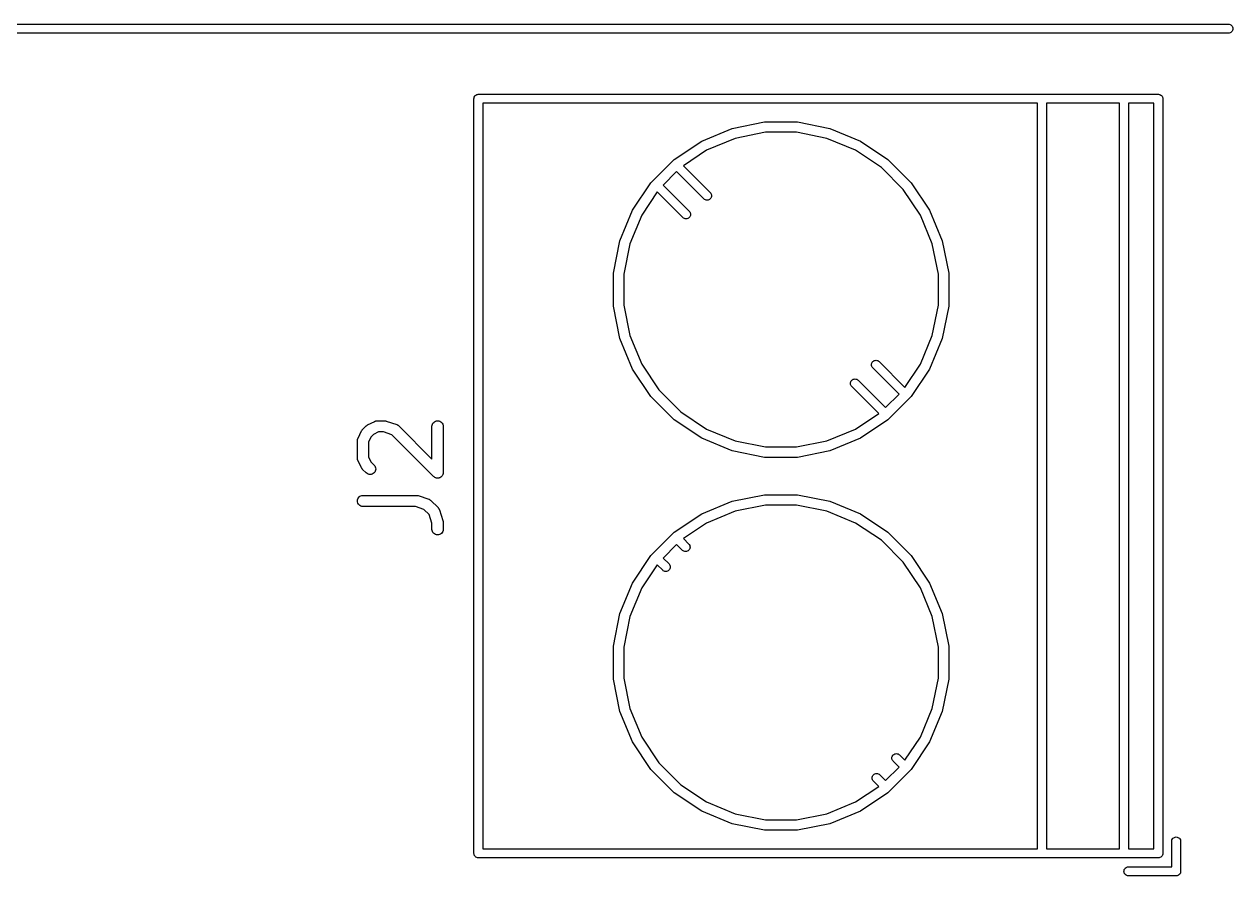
# Model space of a CAD drawing. Extents: x 120.2 to 186.1, y -87.3 to -29.4.
# Drawn here: x 169.35 to 185.56, y -59.86 to -48.44 of the extents above; entities that cross this region are included whole.
import ezdxf

# ---------------------------------------------------------------- set-up
doc = ezdxf.new("R2010")
doc.units = 0
doc.layers.add('BLACK', color=7, linetype='CONTINUOUS')

msp = doc.modelspace()

# ---------------------------------------------------------------- linework, layer by layer
at = {"layer": 'BLACK', "linetype": 'CONTINUOUS'}
for p, q in [((155.328, -48.44), (185.503, -48.44)), ((185.503, -48.44), (185.512, -48.4409)), ((185.512, -48.4409), (185.523, -48.4443)), ((185.523, -48.4443), (185.533, -48.4499)), ((185.533, -48.4499), (185.543, -48.4574)), ((185.543, -48.4574), (185.55, -48.4665)), ((185.55, -48.4665), (185.556, -48.4769)), ((185.556, -48.4769), (185.559, -48.4882)), ((185.503, -48.56), (155.208, -48.56)), ((185.512, -48.5591), (185.503, -48.56)), ((185.523, -48.5557), (185.512, -48.5591)), ((185.533, -48.5501), (185.523, -48.5557)), ((185.543, -48.5426), (185.533, -48.5501)), ((185.55, -48.5335), (185.543, -48.5426)), ((185.556, -48.5231), (185.55, -48.5335)), ((185.559, -48.5118), (185.556, -48.5231)), ((185.559, -48.4882), (185.56, -48.5)), ((185.56, -48.5), (185.559, -48.5118)), ((175.38, -49.44), (175.381, -49.4282)), ((175.38, -49.443), (175.38, -49.44)), ((175.38, -59.5571), (175.38, -49.443)), ((175.381, -49.4282), (175.384, -49.4169)), ((175.384, -49.4169), (175.39, -49.4065)), ((175.39, -49.4065), (175.397, -49.3974)), ((175.397, -49.3974), (175.407, -49.3899)), ((175.407, -49.3899), (175.417, -49.3843)), ((175.417, -49.3843), (175.428, -49.3809)), ((175.428, -49.3809), (175.437, -49.38)), ((175.437, -49.38), (175.44, -49.3797)), ((175.437, -49.38), (175.437, -49.38)), ((175.44, -49.3797), (175.443, -49.38)), ((175.443, -49.38), (182.997, -49.38)), ((182.997, -49.38), (183, -49.3797)), ((183, -49.3797), (183.003, -49.38)), ((183.003, -49.38), (184.097, -49.38)), ((184.097, -49.38), (184.1, -49.3797)), ((184.1, -49.3797), (184.103, -49.38)), ((184.103, -49.38), (184.557, -49.38)), ((184.557, -49.38), (184.56, -49.3797)), ((184.56, -49.3797), (184.563, -49.38)), ((184.563, -49.38), (184.572, -49.3809)), ((184.572, -49.3809), (184.583, -49.3843)), ((184.583, -49.3843), (184.593, -49.3899)), ((184.593, -49.3899), (184.603, -49.3974)), ((184.603, -49.3974), (184.61, -49.4065)), ((184.61, -49.4065), (184.616, -49.4169)), ((184.616, -49.4169), (184.619, -49.4282)), ((184.619, -49.4282), (184.62, -49.44)), ((184.62, -49.44), (184.62, -49.4429)), ((184.62, -49.4429), (184.62, -59.5571)), ((175.5, -49.5), (175.5, -59.5)), ((182.94, -49.5), (175.5, -49.5)), ((182.94, -59.5), (182.94, -49.5)), ((183.06, -49.5), (183.06, -59.5)), ((184.04, -49.5), (183.06, -49.5)), ((184.04, -59.5), (184.04, -49.5)), ((184.16, -49.5), (184.16, -59.5)), ((184.5, -49.5), (184.16, -49.5)), ((184.5, -59.5), (184.5, -49.5)), ((178.844, -49.8373), (179.278, -49.7509)), ((179.278, -49.7509), (179.722, -49.7509)), ((179.722, -49.7509), (180.156, -49.8373)), ((178.435, -50.0069), (178.844, -49.8373)), ((179.292, -49.8902), (178.885, -49.9713)), ((179.708, -49.8902), (179.292, -49.8902)), ((180.115, -49.9713), (179.708, -49.8902)), ((180.156, -49.8373), (180.565, -50.0069)), ((178.066, -50.253), (178.435, -50.0069)), ((178.885, -49.9713), (178.501, -50.1303)), ((180.499, -50.1303), (180.115, -49.9713)), ((180.565, -50.0069), (180.934, -50.253)), ((177.753, -50.5663), (178.066, -50.253)), ((178.501, -50.1303), (178.189, -50.3384)), ((180.845, -50.3612), (180.499, -50.1303)), ((180.934, -50.253), (181.247, -50.5663)), ((178.099, -50.4175), (177.918, -50.5987)), ((178.468, -50.7856), (178.099, -50.4175)), ((178.189, -50.3384), (178.552, -50.7006)), ((181.139, -50.6551), (180.845, -50.3612)), ((177.507, -50.9346), (177.753, -50.5663)), ((181.247, -50.5663), (181.493, -50.9346)), ((177.838, -50.6892), (177.63, -51.0006)), ((178.186, -51.0365), (177.838, -50.6892)), ((177.918, -50.5987), (178.271, -50.9517)), ((178.552, -50.7006), (178.558, -50.7074)), ((178.558, -50.7074), (178.564, -50.7179)), ((178.564, -50.7179), (178.567, -50.7292)), ((178.567, -50.7292), (178.568, -50.7409)), ((178.568, -50.7409), (178.567, -50.7527)), ((181.37, -51.0006), (181.139, -50.6551)), ((178.475, -50.7912), (178.468, -50.7856)), ((178.485, -50.7967), (178.475, -50.7912)), ((178.496, -50.8001), (178.485, -50.7967)), ((178.508, -50.8013), (178.496, -50.8001)), ((178.52, -50.8001), (178.508, -50.8013)), ((178.531, -50.7967), (178.52, -50.8001)), ((178.542, -50.7911), (178.531, -50.7967)), ((178.551, -50.7836), (178.542, -50.7911)), ((178.558, -50.7744), (178.551, -50.7836)), ((178.564, -50.764), (178.558, -50.7744)), ((178.567, -50.7527), (178.564, -50.764)), ((177.337, -51.344), (177.507, -50.9346)), ((177.63, -51.0006), (177.471, -51.3846)), ((178.193, -51.0421), (178.186, -51.0365)), ((178.203, -51.0477), (178.193, -51.0421)), ((178.214, -51.0511), (178.203, -51.0477)), ((178.226, -51.0523), (178.214, -51.0511)), ((178.238, -51.0511), (178.226, -51.0523)), ((178.249, -51.0477), (178.238, -51.0511)), ((178.259, -51.0421), (178.249, -51.0477)), ((178.269, -51.0346), (178.259, -51.0421)), ((178.276, -51.0255), (178.269, -51.0346)), ((178.271, -50.9517), (178.276, -50.9585)), ((178.276, -50.9585), (178.282, -50.9689)), ((178.282, -51.0151), (178.276, -51.0255)), ((178.282, -50.9689), (178.285, -50.9802)), ((178.285, -51.0038), (178.282, -51.0151)), ((178.285, -50.9802), (178.286, -50.992)), ((178.286, -50.992), (178.285, -51.0038)), ((181.529, -51.3846), (181.37, -51.0006)), ((181.493, -50.9346), (181.663, -51.344)), ((177.251, -51.7785), (177.337, -51.344)), ((177.471, -51.3846), (177.39, -51.7922)), ((181.61, -51.7922), (181.529, -51.3846)), ((181.663, -51.344), (181.749, -51.7785)), ((177.251, -52.2215), (177.251, -51.7785)), ((177.39, -51.7922), (177.39, -52.2078)), ((181.61, -52.2078), (181.61, -51.7922)), ((181.749, -51.7785), (181.749, -52.2215)), ((177.337, -52.656), (177.251, -52.2215)), ((177.39, -52.2078), (177.471, -52.6154)), ((181.529, -52.6154), (181.61, -52.2078)), ((181.749, -52.2215), (181.663, -52.656)), ((177.507, -53.0654), (177.337, -52.656)), ((177.471, -52.6154), (177.63, -52.9994)), ((181.37, -52.9994), (181.529, -52.6154)), ((181.663, -52.656), (181.493, -53.0654)), ((177.63, -52.9994), (177.861, -53.3449)), ((180.714, -53.007), (180.715, -52.9952)), ((180.715, -53.0188), (180.714, -53.007)), ((180.715, -52.9952), (180.718, -52.9839)), ((180.718, -52.9839), (180.724, -52.9735)), ((180.724, -52.9735), (180.731, -52.9644)), ((180.731, -52.9644), (180.741, -52.9569)), ((180.741, -52.9569), (180.751, -52.9513)), ((180.751, -52.9513), (180.762, -52.9479)), ((180.762, -52.9479), (180.774, -52.9467)), ((180.774, -52.9467), (180.786, -52.9479)), ((180.786, -52.9479), (180.797, -52.9513)), ((180.797, -52.9513), (180.807, -52.9569)), ((180.807, -52.9569), (180.814, -52.9625)), ((180.814, -52.9625), (181.162, -53.3102)), ((181.162, -53.3102), (181.37, -52.9994)), ((177.753, -53.4337), (177.507, -53.0654)), ((180.718, -53.0301), (180.715, -53.0188)), ((180.724, -53.0405), (180.718, -53.0301)), ((180.729, -53.0473), (180.724, -53.0405)), ((181.083, -53.4008), (180.729, -53.0473)), ((181.493, -53.0654), (181.247, -53.4337)), ((180.432, -53.2581), (180.433, -53.2463)), ((180.433, -53.2698), (180.432, -53.2581)), ((180.433, -53.2463), (180.436, -53.235)), ((180.436, -53.2811), (180.433, -53.2698)), ((180.436, -53.235), (180.442, -53.2246)), ((180.442, -53.2916), (180.436, -53.2811)), ((180.442, -53.2246), (180.449, -53.2154)), ((180.448, -53.2984), (180.442, -53.2916)), ((180.811, -53.6612), (180.448, -53.2984)), ((180.449, -53.2154), (180.458, -53.2079)), ((180.458, -53.2079), (180.469, -53.2023)), ((180.469, -53.2023), (180.48, -53.1989)), ((180.48, -53.1989), (180.492, -53.1977)), ((180.492, -53.1977), (180.504, -53.1989)), ((180.504, -53.1989), (180.515, -53.2023)), ((180.515, -53.2023), (180.525, -53.2078)), ((180.525, -53.2078), (180.532, -53.2134)), ((180.532, -53.2134), (180.902, -53.582)), ((178.066, -53.747), (177.753, -53.4337)), ((177.861, -53.3449), (178.155, -53.6388)), ((180.902, -53.582), (181.083, -53.4008)), ((181.247, -53.4337), (180.934, -53.747)), ((178.155, -53.6388), (178.501, -53.8697)), ((180.499, -53.8697), (180.811, -53.6612)), ((173.887, -53.8755), (173.935, -53.8279)), ((173.935, -53.8272), (173.939, -53.8246)), ((173.935, -53.8279), (173.935, -53.8272)), ((173.939, -53.8246), (173.942, -53.8217)), ((173.942, -53.8217), (173.944, -53.82)), ((173.944, -53.82), (173.947, -53.8181)), ((173.947, -53.8181), (173.951, -53.8161)), ((173.951, -53.8161), (173.954, -53.8139)), ((173.954, -53.8139), (174.049, -53.7663)), ((174.049, -53.7663), (174.05, -53.7658)), ((174.05, -53.7658), (174.052, -53.765)), ((174.052, -53.765), (174.054, -53.764)), ((174.054, -53.764), (174.059, -53.7625)), ((174.059, -53.7625), (174.064, -53.7607)), ((174.064, -53.7607), (174.066, -53.7604)), ((174.066, -53.7604), (174.068, -53.7598)), ((174.068, -53.7598), (174.073, -53.7593)), ((174.073, -53.7593), (174.078, -53.7585)), ((174.078, -53.7585), (174.081, -53.7585)), ((174.081, -53.7585), (174.083, -53.7583)), ((174.083, -53.7583), (174.178, -53.7583)), ((174.178, -53.7583), (174.179, -53.7583)), ((174.179, -53.7583), (174.183, -53.7588)), ((174.183, -53.7588), (174.188, -53.7589)), ((174.188, -53.7589), (174.191, -53.7596)), ((174.191, -53.7596), (174.194, -53.76)), ((174.194, -53.76), (174.198, -53.7612)), ((174.198, -53.7612), (174.202, -53.7622)), ((174.202, -53.7622), (174.345, -53.8098)), ((174.345, -53.8098), (174.346, -53.8101)), ((174.346, -53.8101), (174.348, -53.8111)), ((174.348, -53.8111), (174.35, -53.8117)), ((174.35, -53.8117), (174.354, -53.8141)), ((174.354, -53.8141), (174.359, -53.8163)), ((174.359, -53.8163), (174.361, -53.8176)), ((174.361, -53.8176), (174.363, -53.8186)), ((174.363, -53.8186), (174.367, -53.8219)), ((174.367, -53.8219), (174.371, -53.8249)), ((174.371, -53.8249), (174.372, -53.8265)), ((174.372, -53.8265), (174.374, -53.8279)), ((174.374, -53.8279), (174.817, -54.2713)), ((174.817, -53.8323), (174.819, -53.8177)), ((174.819, -53.8177), (174.823, -53.8038)), ((174.823, -53.8038), (174.83, -53.791)), ((174.83, -53.791), (174.84, -53.7797)), ((174.84, -53.7797), (174.851, -53.7706)), ((174.851, -53.7706), (174.864, -53.7638)), ((174.864, -53.7638), (174.878, -53.7597)), ((174.878, -53.7597), (174.893, -53.7583)), ((174.893, -53.7583), (174.907, -53.7599)), ((174.907, -53.7599), (174.921, -53.7642)), ((174.921, -53.7642), (174.934, -53.7712)), ((174.934, -53.7712), (174.946, -53.7805)), ((174.946, -53.7805), (174.955, -53.7918)), ((174.955, -53.7918), (174.962, -53.8048)), ((174.962, -53.8048), (174.966, -53.8188)), ((174.966, -53.8188), (174.967, -53.8333)), ((178.435, -53.9931), (178.066, -53.747)), ((180.934, -53.747), (180.565, -53.9931)), ((173.825, -53.9903), (173.873, -53.895)), ((173.873, -53.8941), (173.876, -53.8906)), ((173.873, -53.895), (173.873, -53.8941)), ((173.876, -53.8906), (173.878, -53.8868)), ((173.878, -53.8868), (173.88, -53.8844)), ((173.88, -53.8844), (173.881, -53.8818)), ((173.881, -53.8818), (173.884, -53.8788)), ((173.884, -53.8788), (173.887, -53.8755)), ((174.002, -53.973), (173.967, -54.0415)), ((174.032, -53.9426), (174.002, -53.973)), ((174.101, -53.9083), (174.032, -53.9426)), ((174.166, -53.9083), (174.101, -53.9083)), ((174.28, -53.9465), (174.166, -53.9083)), ((174.839, -54.5054), (174.28, -53.9465)), ((174.817, -53.8333), (174.817, -53.8323)), ((174.817, -54.2713), (174.817, -53.8333)), ((174.967, -53.8333), (174.967, -54.4524)), ((178.501, -53.8697), (178.885, -54.0287)), ((180.115, -54.0287), (180.499, -53.8697)), ((173.817, -54.0228), (173.818, -54.0206)), ((173.817, -54.0238), (173.817, -54.0228)), ((173.817, -54.2619), (173.817, -54.0238)), ((173.818, -54.0133), (173.819, -54.0082)), ((173.818, -54.0184), (173.818, -54.0133)), ((173.818, -54.0206), (173.818, -54.0184)), ((173.819, -54.0082), (173.82, -54.0061)), ((173.82, -54.0039), (173.822, -53.9991)), ((173.82, -54.0061), (173.82, -54.0039)), ((173.822, -53.9991), (173.823, -53.9943)), ((173.823, -53.9943), (173.825, -53.9923)), ((173.825, -53.9923), (173.825, -53.9903)), ((173.967, -54.0415), (173.967, -54.2442)), ((178.844, -54.1627), (178.435, -53.9931)), ((178.885, -54.0287), (179.292, -54.1098)), ((179.292, -54.1098), (179.708, -54.1098)), ((179.708, -54.1098), (180.115, -54.0287)), ((180.565, -53.9931), (180.156, -54.1627)), ((173.818, -54.2641), (173.817, -54.2619)), ((173.818, -54.2663), (173.818, -54.2641)), ((173.818, -54.2714), (173.818, -54.2663)), ((173.819, -54.2765), (173.818, -54.2714)), ((173.819, -54.2786), (173.819, -54.2765)), ((173.82, -54.2808), (173.819, -54.2786)), ((173.822, -54.2856), (173.82, -54.2808)), ((173.823, -54.2905), (173.822, -54.2856)), ((173.824, -54.2924), (173.823, -54.2905)), ((173.825, -54.2945), (173.824, -54.2924)), ((173.825, -54.2954), (173.825, -54.2945)), ((173.873, -54.3907), (173.825, -54.2954)), ((173.967, -54.2442), (174.002, -54.3127)), ((174.002, -54.3127), (174.041, -54.3517)), ((179.278, -54.2491), (178.844, -54.1627)), ((179.722, -54.2491), (179.278, -54.2491)), ((180.156, -54.1627), (179.722, -54.2491)), ((173.875, -54.3943), (173.873, -54.3907)), ((173.877, -54.398), (173.875, -54.3943)), ((173.879, -54.4004), (173.877, -54.398)), ((173.881, -54.4031), (173.879, -54.4004)), ((173.884, -54.4061), (173.881, -54.4031)), ((173.886, -54.4094), (173.884, -54.4061)), ((173.887, -54.4102), (173.886, -54.4094)), ((173.935, -54.4578), (173.887, -54.4102)), ((173.946, -54.4671), (173.935, -54.4578)), ((173.959, -54.474), (173.946, -54.4671)), ((173.973, -54.4783), (173.959, -54.474)), ((174.016, -54.4742), (174.002, -54.4784)), ((174.029, -54.4674), (174.016, -54.4742)), ((174.04, -54.4582), (174.029, -54.4674)), ((174.05, -54.4469), (174.04, -54.4582)), ((174.041, -54.3517), (174.041, -54.3525)), ((174.041, -54.3525), (174.051, -54.3639)), ((174.057, -54.4341), (174.05, -54.4469)), ((174.051, -54.3639), (174.057, -54.3769)), ((174.057, -54.3769), (174.061, -54.391)), ((174.061, -54.4201), (174.057, -54.4341)), ((174.061, -54.391), (174.063, -54.4055)), ((174.063, -54.4055), (174.061, -54.4201)), ((174.964, -54.4749), (174.961, -54.4817)), ((174.966, -54.468), (174.964, -54.4749)), ((174.967, -54.4607), (174.966, -54.4677)), ((174.966, -54.4677), (174.966, -54.4678)), ((174.966, -54.4678), (174.966, -54.468)), ((174.967, -54.4524), (174.967, -54.4532)), ((174.967, -54.4532), (174.967, -54.4532)), ((174.967, -54.4532), (174.967, -54.4532)), ((174.967, -54.4532), (174.967, -54.4534)), ((174.967, -54.4534), (174.967, -54.4607)), ((173.987, -54.4798), (173.973, -54.4783)), ((174.002, -54.4784), (173.987, -54.4798)), ((174.845, -54.5099), (174.839, -54.5054)), ((174.85, -54.5146), (174.845, -54.5099)), ((174.851, -54.5146), (174.85, -54.5146)), ((174.851, -54.5147), (174.851, -54.5146)), ((174.857, -54.5181), (174.851, -54.5147)), ((174.863, -54.5215), (174.857, -54.5181)), ((174.863, -54.5216), (174.863, -54.5215)), ((174.864, -54.5216), (174.863, -54.5216)), ((174.87, -54.5237), (174.864, -54.5216)), ((174.877, -54.5258), (174.87, -54.5237)), ((174.877, -54.5259), (174.877, -54.5258)), ((174.878, -54.5259), (174.877, -54.5259)), ((174.885, -54.5266), (174.878, -54.5259)), ((174.892, -54.5274), (174.885, -54.5266)), ((174.899, -54.5267), (174.892, -54.5274)), ((174.892, -54.5274), (174.892, -54.5274)), ((174.892, -54.5274), (174.892, -54.5274)), ((174.906, -54.5261), (174.899, -54.5267)), ((174.907, -54.526), (174.906, -54.5261)), ((174.914, -54.5239), (174.907, -54.526)), ((174.907, -54.526), (174.907, -54.526)), ((174.92, -54.5219), (174.914, -54.5239)), ((174.921, -54.5219), (174.92, -54.5219)), ((174.927, -54.5184), (174.921, -54.5218)), ((174.921, -54.5218), (174.921, -54.5219)), ((174.933, -54.5151), (174.927, -54.5184)), ((174.934, -54.5151), (174.933, -54.5151)), ((174.939, -54.5105), (174.934, -54.515)), ((174.934, -54.515), (174.934, -54.5151)), ((174.945, -54.506), (174.939, -54.5105)), ((174.95, -54.5004), (174.945, -54.5058)), ((174.945, -54.5058), (174.945, -54.5059)), ((174.945, -54.5059), (174.945, -54.506)), ((174.954, -54.4948), (174.95, -54.5004)), ((174.958, -54.4883), (174.954, -54.4945)), ((174.954, -54.4945), (174.954, -54.4946)), ((174.954, -54.4946), (174.954, -54.4948)), ((174.961, -54.4819), (174.958, -54.4883)), ((174.961, -54.4817), (174.961, -54.4818)), ((174.961, -54.4818), (174.961, -54.4819)), ((173.823, -54.8043), (173.83, -54.7914)), ((173.83, -54.7914), (173.84, -54.7801)), ((173.84, -54.7801), (173.851, -54.7709)), ((173.851, -54.7709), (173.864, -54.764)), ((173.864, -54.764), (173.878, -54.7598)), ((173.878, -54.7598), (173.892, -54.7583)), ((173.892, -54.7583), (174.607, -54.7583)), ((174.607, -54.7583), (174.608, -54.7583)), ((174.608, -54.7583), (174.612, -54.7588)), ((174.612, -54.7588), (174.616, -54.7589)), ((174.616, -54.7589), (174.619, -54.7596)), ((174.619, -54.7596), (174.622, -54.76)), ((174.622, -54.76), (174.626, -54.7612)), ((174.626, -54.7612), (174.63, -54.7622)), ((174.63, -54.7622), (174.773, -54.8098)), ((178.844, -54.8373), (179.278, -54.7509)), ((179.278, -54.7509), (179.722, -54.7509)), ((179.722, -54.7509), (180.156, -54.8373)), ((173.817, -54.8328), (173.819, -54.8183)), ((173.819, -54.8474), (173.817, -54.8328)), ((173.819, -54.8183), (173.823, -54.8043)), ((173.823, -54.8614), (173.819, -54.8474)), ((173.83, -54.8744), (173.823, -54.8614)), ((173.839, -54.8858), (173.83, -54.8744)), ((173.85, -54.8952), (173.839, -54.8858)), ((173.863, -54.9023), (173.85, -54.8952)), ((173.877, -54.9067), (173.863, -54.9023)), ((173.891, -54.9083), (173.877, -54.9067)), ((173.892, -54.9083), (173.891, -54.9083)), ((174.594, -54.9083), (173.892, -54.9083)), ((174.709, -54.9465), (174.594, -54.9083)), ((174.779, -55.0167), (174.709, -54.9465)), ((174.773, -54.8098), (174.774, -54.8101)), ((174.774, -54.8101), (174.776, -54.8111)), ((174.776, -54.8111), (174.778, -54.8117)), ((174.778, -54.8117), (174.783, -54.8141)), ((174.783, -54.8141), (174.788, -54.8163)), ((174.788, -54.8163), (174.789, -54.8176)), ((174.789, -54.8176), (174.791, -54.8186)), ((174.791, -54.8186), (174.795, -54.8219)), ((174.795, -54.8219), (174.799, -54.8249)), ((174.799, -54.8249), (174.801, -54.8265)), ((174.801, -54.8265), (174.803, -54.8279)), ((174.803, -54.8279), (174.898, -54.9232)), ((174.898, -54.9232), (174.899, -54.9239)), ((174.899, -54.9239), (174.9, -54.9256)), ((174.9, -54.9256), (174.902, -54.9271)), ((174.902, -54.9271), (174.904, -54.9313)), ((174.904, -54.9313), (174.908, -54.9353)), ((174.908, -54.9353), (174.909, -54.9373)), ((174.909, -54.9373), (174.91, -54.9391)), ((174.91, -54.9391), (174.912, -54.9438)), ((174.912, -54.9438), (174.914, -54.9483)), ((174.914, -54.9483), (174.915, -54.9505)), ((174.915, -54.9505), (174.916, -54.9525)), ((174.916, -54.9525), (174.964, -55.0953)), ((178.435, -55.0069), (178.844, -54.8373)), ((179.292, -54.8902), (178.885, -54.9713)), ((179.708, -54.8902), (179.292, -54.8902)), ((180.115, -54.9713), (179.708, -54.8902)), ((180.156, -54.8373), (180.565, -55.0069)), ((174.817, -55.1312), (174.779, -55.0167)), ((174.964, -55.0953), (174.964, -55.0963)), ((174.964, -55.0963), (174.965, -55.1004)), ((174.965, -55.1004), (174.966, -55.1045)), ((174.966, -55.1045), (174.966, -55.1076)), ((174.966, -55.1076), (174.967, -55.1106)), ((174.967, -55.1106), (174.967, -55.1148)), ((174.967, -55.1148), (174.967, -55.119)), ((174.967, -55.119), (174.967, -55.2143)), ((178.066, -55.253), (178.435, -55.0069)), ((178.885, -54.9713), (178.501, -55.1303)), ((180.499, -55.1303), (180.115, -54.9713)), ((180.565, -55.0069), (180.934, -55.253)), ((174.817, -55.2143), (174.817, -55.1312)), ((174.819, -55.2289), (174.817, -55.2143)), ((174.823, -55.2429), (174.819, -55.2289)), ((174.83, -55.2558), (174.823, -55.2429)), ((174.839, -55.2671), (174.83, -55.2558)), ((174.85, -55.2765), (174.839, -55.2671)), ((174.863, -55.2834), (174.85, -55.2765)), ((174.877, -55.2878), (174.863, -55.2834)), ((174.92, -55.2838), (174.906, -55.288)), ((174.933, -55.277), (174.92, -55.2838)), ((174.945, -55.2679), (174.933, -55.277)), ((174.954, -55.2567), (174.945, -55.2679)), ((174.961, -55.2438), (174.954, -55.2567)), ((174.966, -55.2299), (174.961, -55.2438)), ((174.967, -55.2153), (174.966, -55.2299)), ((174.967, -55.2143), (174.967, -55.2153)), ((177.753, -55.5663), (178.066, -55.253)), ((178.501, -55.1303), (178.189, -55.3384)), ((180.845, -55.3612), (180.499, -55.1303)), ((180.934, -55.253), (181.247, -55.5663)), ((174.892, -55.2893), (174.877, -55.2878)), ((174.906, -55.288), (174.892, -55.2893)), ((178.099, -55.4176), (177.918, -55.5987)), ((178.179, -55.4975), (178.099, -55.4176)), ((178.189, -55.3384), (178.264, -55.4127)), ((178.264, -55.4127), (178.269, -55.4195)), ((178.269, -55.4195), (178.275, -55.4299)), ((178.275, -55.4299), (178.278, -55.4412)), ((178.278, -55.4412), (178.279, -55.453)), ((181.139, -55.6551), (180.845, -55.3612)), ((177.507, -55.9346), (177.753, -55.5663)), ((177.918, -55.5987), (177.998, -55.6787)), ((178.186, -55.5031), (178.179, -55.4975)), ((178.196, -55.5087), (178.186, -55.5031)), ((178.207, -55.5121), (178.196, -55.5087)), ((178.219, -55.5133), (178.207, -55.5121)), ((178.231, -55.5121), (178.219, -55.5133)), ((178.242, -55.5087), (178.231, -55.5121)), ((178.252, -55.5031), (178.242, -55.5087)), ((178.262, -55.4956), (178.252, -55.5031)), ((178.269, -55.4865), (178.262, -55.4956)), ((178.275, -55.4761), (178.269, -55.4865)), ((178.278, -55.4648), (178.275, -55.4761)), ((178.279, -55.453), (178.278, -55.4648)), ((181.247, -55.5663), (181.493, -55.9346)), ((177.838, -55.6892), (177.63, -56.0006)), ((177.913, -55.7635), (177.838, -55.6892)), ((177.92, -55.7691), (177.913, -55.7635)), ((177.93, -55.7747), (177.92, -55.7691)), ((177.986, -55.7691), (177.976, -55.7747)), ((177.996, -55.7616), (177.986, -55.7691)), ((178.003, -55.7525), (177.996, -55.7616)), ((177.998, -55.6787), (178.003, -55.6855)), ((178.003, -55.6855), (178.009, -55.6959)), ((178.009, -55.7421), (178.003, -55.7525)), ((178.009, -55.6959), (178.012, -55.7072)), ((178.012, -55.7308), (178.009, -55.7421)), ((178.012, -55.7072), (178.013, -55.719)), ((178.013, -55.719), (178.012, -55.7308)), ((181.37, -56.0006), (181.139, -55.6551)), ((177.337, -56.344), (177.507, -55.9346)), ((177.941, -55.7781), (177.93, -55.7747)), ((177.953, -55.7793), (177.941, -55.7781)), ((177.965, -55.7781), (177.953, -55.7793)), ((177.976, -55.7747), (177.965, -55.7781)), ((181.493, -55.9346), (181.663, -56.344)), ((177.63, -56.0006), (177.471, -56.3846)), ((181.529, -56.3846), (181.37, -56.0006)), ((177.251, -56.7785), (177.337, -56.344)), ((177.471, -56.3846), (177.39, -56.7922)), ((181.61, -56.7922), (181.529, -56.3846)), ((181.663, -56.344), (181.749, -56.7785)), ((177.251, -57.2215), (177.251, -56.7785)), ((177.39, -56.7922), (177.39, -57.2078)), ((181.61, -57.2078), (181.61, -56.7922)), ((181.749, -56.7785), (181.749, -57.2215)), ((177.337, -57.656), (177.251, -57.2215)), ((177.39, -57.2078), (177.471, -57.6154)), ((181.529, -57.6154), (181.61, -57.2078)), ((181.749, -57.2215), (181.663, -57.656)), ((177.507, -58.0654), (177.337, -57.656)), ((177.471, -57.6154), (177.63, -57.9994)), ((181.37, -57.9994), (181.529, -57.6154)), ((181.663, -57.656), (181.493, -58.0654)), ((177.63, -57.9994), (177.861, -58.3449)), ((181.161, -58.3109), (181.37, -57.9994)), ((177.753, -58.4337), (177.507, -58.0654)), ((181.493, -58.0654), (181.247, -58.4337)), ((177.861, -58.3449), (178.155, -58.6388)), ((180.987, -58.2823), (180.988, -58.2705)), ((180.988, -58.294), (180.987, -58.2823)), ((180.988, -58.2705), (180.991, -58.2592)), ((180.991, -58.3053), (180.988, -58.294)), ((180.991, -58.2592), (180.997, -58.2487)), ((180.997, -58.3157), (180.991, -58.3053)), ((180.997, -58.2487), (181.004, -58.2396)), ((181.003, -58.3226), (180.997, -58.3157)), ((181.082, -58.4014), (181.003, -58.3226)), ((181.004, -58.2396), (181.013, -58.232)), ((181.013, -58.232), (181.024, -58.2264)), ((181.024, -58.2264), (181.035, -58.2229)), ((181.035, -58.2229), (181.047, -58.2217)), ((181.047, -58.2217), (181.058, -58.2228)), ((181.058, -58.2228), (181.07, -58.2262)), ((181.07, -58.2262), (181.08, -58.2317)), ((181.08, -58.2317), (181.087, -58.2373)), ((181.087, -58.2373), (181.161, -58.3109)), ((178.066, -58.747), (177.753, -58.4337)), ((180.722, -58.5365), (180.725, -58.5252)), ((180.725, -58.5252), (180.731, -58.5147)), ((180.731, -58.5147), (180.738, -58.5056)), ((180.738, -58.5056), (180.747, -58.498)), ((180.747, -58.498), (180.758, -58.4924)), ((180.758, -58.4924), (180.769, -58.4889)), ((180.769, -58.4889), (180.781, -58.4877)), ((180.781, -58.4877), (180.792, -58.4888)), ((180.792, -58.4888), (180.804, -58.4922)), ((180.804, -58.4922), (180.814, -58.4977)), ((180.814, -58.4977), (180.821, -58.5033)), ((180.821, -58.5033), (180.901, -58.5826)), ((180.901, -58.5826), (181.082, -58.4014)), ((181.247, -58.4337), (180.934, -58.747)), ((178.155, -58.6388), (178.501, -58.8697)), ((180.499, -58.8697), (180.811, -58.6617)), ((180.721, -58.5483), (180.722, -58.5365)), ((180.722, -58.56), (180.721, -58.5483)), ((180.725, -58.5713), (180.722, -58.56)), ((180.731, -58.5817), (180.725, -58.5713)), ((180.737, -58.5886), (180.731, -58.5817)), ((180.811, -58.6617), (180.737, -58.5886)), ((178.435, -58.9931), (178.066, -58.747)), ((180.934, -58.747), (180.565, -58.9931)), ((178.844, -59.1627), (178.435, -58.9931)), ((178.501, -58.8697), (178.885, -59.0287)), ((180.115, -59.0287), (180.499, -58.8697)), ((180.565, -58.9931), (180.156, -59.1627)), ((179.278, -59.2491), (178.844, -59.1627)), ((178.885, -59.0287), (179.292, -59.1098)), ((179.292, -59.1098), (179.708, -59.1098)), ((179.708, -59.1098), (180.115, -59.0287)), ((180.156, -59.1627), (179.722, -59.2491)), ((179.722, -59.2491), (179.278, -59.2491)), ((184.788, -59.3409), (184.8, -59.3397)), ((184.8, -59.3397), (184.812, -59.3409)), ((175.5, -59.5), (182.94, -59.5)), ((183.06, -59.5), (184.04, -59.5)), ((184.16, -59.5), (184.5, -59.5)), ((184.74, -59.3971), (184.741, -59.3882)), ((184.74, -59.74), (184.74, -59.3971)), ((184.741, -59.3882), (184.744, -59.3769)), ((184.744, -59.3769), (184.75, -59.3665)), ((184.75, -59.3665), (184.757, -59.3574)), ((184.757, -59.3574), (184.767, -59.3499)), ((184.767, -59.3499), (184.777, -59.3443)), ((184.777, -59.3443), (184.788, -59.3409)), ((184.812, -59.3409), (184.823, -59.3443)), ((184.823, -59.3443), (184.833, -59.3499)), ((184.833, -59.3499), (184.843, -59.3574)), ((184.843, -59.3574), (184.85, -59.3665)), ((184.85, -59.3665), (184.856, -59.3769)), ((184.856, -59.3769), (184.859, -59.3882)), ((184.859, -59.3882), (184.86, -59.3971)), ((184.86, -59.3971), (184.86, -59.7971)), ((175.38, -59.56), (175.38, -59.5571)), ((175.381, -59.5718), (175.38, -59.56)), ((175.384, -59.5831), (175.381, -59.5718)), ((175.39, -59.5935), (175.384, -59.5831)), ((175.397, -59.6026), (175.39, -59.5935)), ((175.407, -59.6101), (175.397, -59.6026)), ((175.417, -59.6157), (175.407, -59.6101)), ((175.428, -59.6191), (175.417, -59.6157)), ((175.44, -59.6203), (175.428, -59.6191)), ((175.443, -59.62), (175.44, -59.6203)), ((182.997, -59.62), (175.443, -59.62)), ((183, -59.6203), (182.997, -59.62)), ((183.003, -59.62), (183, -59.6203)), ((184.097, -59.62), (183.003, -59.62)), ((184.1, -59.6203), (184.097, -59.62)), ((184.103, -59.62), (184.1, -59.6203)), ((184.557, -59.62), (184.103, -59.62)), ((184.56, -59.6203), (184.557, -59.62)), ((184.563, -59.62), (184.56, -59.6203)), ((184.572, -59.6191), (184.563, -59.62)), ((184.563, -59.62), (184.563, -59.62)), ((184.583, -59.6157), (184.572, -59.6191)), ((184.593, -59.6101), (184.583, -59.6157)), ((184.603, -59.6026), (184.593, -59.6101)), ((184.61, -59.5935), (184.603, -59.6026)), ((184.616, -59.5831), (184.61, -59.5935)), ((184.619, -59.5718), (184.616, -59.5831)), ((184.62, -59.56), (184.619, -59.5718)), ((184.62, -59.5571), (184.62, -59.56)), ((184.1, -59.8), (184.101, -59.7882)), ((184.101, -59.8118), (184.1, -59.8)), ((184.101, -59.7882), (184.104, -59.7769)), ((184.104, -59.8231), (184.101, -59.8118)), ((184.104, -59.7769), (184.11, -59.7665)), ((184.11, -59.8335), (184.104, -59.8231)), ((184.11, -59.7665), (184.117, -59.7574)), ((184.117, -59.7574), (184.127, -59.7499)), ((184.127, -59.7499), (184.137, -59.7443)), ((184.137, -59.7443), (184.148, -59.7409)), ((184.148, -59.7409), (184.157, -59.74)), ((184.157, -59.74), (184.74, -59.74)), ((184.856, -59.8231), (184.85, -59.8335)), ((184.859, -59.8118), (184.856, -59.8231)), ((184.86, -59.8), (184.859, -59.8118)), ((184.86, -59.7971), (184.86, -59.8)), ((184.117, -59.8426), (184.11, -59.8335)), ((184.127, -59.8501), (184.117, -59.8426)), ((184.137, -59.8557), (184.127, -59.8501)), ((184.148, -59.8591), (184.137, -59.8557)), ((184.157, -59.86), (184.148, -59.8591)), ((184.797, -59.86), (184.157, -59.86)), ((184.8, -59.8603), (184.797, -59.86)), ((184.803, -59.86), (184.8, -59.8603)), ((184.812, -59.8591), (184.803, -59.86)), ((184.803, -59.86), (184.803, -59.86)), ((184.823, -59.8557), (184.812, -59.8591)), ((184.833, -59.8501), (184.823, -59.8557)), ((184.843, -59.8426), (184.833, -59.8501)), ((184.85, -59.8335), (184.843, -59.8426))]:
    msp.add_line(p, q, dxfattribs=at)

doc.saveas('drawing.dxf')
